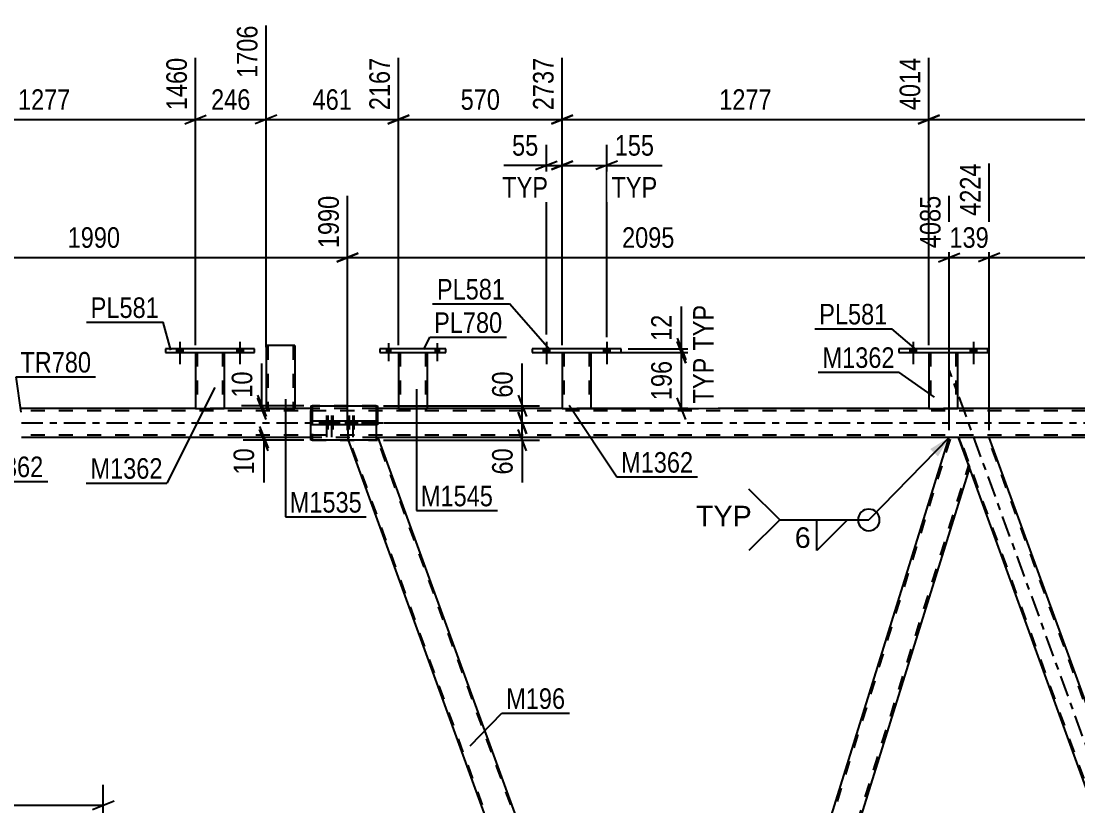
# Model space of a CAD drawing. Header units: millimetres. Extents: x -86 to 755, y -411 to 183.
# Drawn here: x 25.2 to 172.4, y -53.4 to 56 of the extents above; entities that cross this region are included whole.
import ezdxf

# ---------------------------------------------------------------- set-up
doc = ezdxf.new("R2010")
doc.units = ezdxf.units.MM
doc.linetypes.add('DXK_LINE_DOT2', pattern=[3.9198, 1.9599, -1.9599])
doc.linetypes.add('DXK_LINE_DOT3', pattern=[5.9187, 2.979, -0.9799, 0.9799, -0.9799])
doc.styles.add('Arial', font='arial.ttf', dxfattribs={"height": 0.2})
doc.styles.add('Arial Narrow', font='ARIALN.TTF', dxfattribs={"height": 0.2})

# ---------------------------------------------------------------- blocks, each defined once
blk = doc.blocks.new('Bolt-814409269-4051 - 3545')
at = {"linetype": 'Continuous'}
for points in [[(68.1, 0.24), (67.38, 0.24), (67.38, -0.24), (68.1, -0.24)], [(68.78, 0.24), (68.06, 0.24), (68.06, -0.24), (68.78, -0.24)], [(71.07, 0.24), (70.35, 0.24), (70.35, -0.24), (71.07, -0.24)], [(71.75, 0.24), (71.03, 0.24), (71.03, -0.24), (71.75, -0.24)]]:
    blk.add_hatch(color=1, dxfattribs=at).paths.add_polyline_path(points)
at = {"color": 1, "linetype": 'Continuous'}
for p, q in [((67.38, 0.24), (67.38, -0.24)), ((67.74, 1.04), (67.74, -1.96)), ((68.06, 0.24), (68.06, -0.24)), ((68.1, 0.24), (68.1, -0.24)), ((68.42, 1.04), (68.42, -1.96)), ((68.78, 0.24), (68.78, -0.24)), ((70.35, 0.24), (70.35, -0.24)), ((70.71, 1.04), (70.71, -1.96)), ((71.03, 0.24), (71.03, -0.24)), ((71.07, 0.24), (71.07, -0.24)), ((71.39, 1.04), (71.39, -1.96)), ((71.75, 0.24), (71.75, -0.24))]:
    blk.add_line(p, q, dxfattribs=at)
blk = doc.blocks.new('Part-814409269-3561 - 3545')
at = {"color": 2, "linetype": 'Continuous'}
for p, q in [((59.3, 10.78), (59.3, 2)), ((63.3, 10.78), (59.3, 10.78)), ((63.3, 10.78), (63.3, 2)), ((59.3, 2), (63.3, 2))]:
    blk.add_line(p, q, dxfattribs=at)
at = {"color": 7, "linetype": 'DXK_LINE_DOT2'}
for p, q in [((59.54, 10.78), (59.54, 2)), ((63.26, 10.78), (62.82, 10.78)), ((63.04, 10.78), (63.06, 10.78)), ((63.06, 10.78), (63.06, 2)), ((63.04, 2), (63, 2)), ((63.04, 2), (63, 2)), ((63.06, 2), (63.04, 2)), ((63.04, 2), (63.06, 2))]:
    blk.add_line(p, q, dxfattribs=at)
blk = doc.blocks.new('Part-814409269-3647 - 3545')
at = {"color": 2, "linetype": 'Continuous'}
for p, q in [((100.55, 9.84), (100.55, 2)), ((104.55, 9.84), (104.55, 2)), ((100.55, 2), (104.55, 2))]:
    blk.add_line(p, q, dxfattribs=at)
at = {"color": 7, "linetype": 'DXK_LINE_DOT2'}
for p, q in [((100.55, 9.84), (104.55, 9.84)), ((100.55, 9.84), (100.55, 9.84)), ((100.55, 9.84), (100.55, 9.84)), ((100.79, 9.84), (100.79, 2)), ((104.31, 9.84), (104.31, 2)), ((104.55, 9.84), (104.55, 9.84)), ((104.55, 9.84), (104.55, 9.84)), ((104.25, 2), (104.29, 2)), ((104.25, 2), (104.29, 2)), ((104.29, 2), (104.31, 2)), ((104.29, 2), (104.31, 2))]:
    blk.add_line(p, q, dxfattribs=at)
blk = doc.blocks.new('Bolt-814409269-3562 - 3545')
at = {"linetype": 'Continuous'}
for points in [[(76.07, 9.84), (76.63, 9.84), (76.63, 10.32), (76.07, 10.32)], [(76.07, 9.84), (76.63, 9.84), (76.63, 10.32), (76.07, 10.32)], [(82.87, 9.84), (83.43, 9.84), (83.43, 10.32), (82.87, 10.32)], [(82.87, 9.84), (83.43, 9.84), (83.43, 10.32), (82.87, 10.32)]]:
    blk.add_hatch(color=1, dxfattribs=at).paths.add_polyline_path(points)
at = {"color": 1, "linetype": 'Continuous'}
for p, q in [((76.07, 10.32), (76.07, 9.84)), ((76.07, 10.32), (76.07, 9.84)), ((76.35, 11.12), (76.35, 8.6)), ((76.35, 11.12), (76.35, 8.6)), ((76.63, 10.32), (76.63, 9.84)), ((76.63, 10.32), (76.63, 9.84)), ((82.87, 10.32), (82.87, 9.84)), ((82.87, 10.32), (82.87, 9.84)), ((83.15, 11.12), (83.15, 8.6)), ((83.15, 11.12), (83.15, 8.6)), ((83.43, 10.32), (83.43, 9.84)), ((83.43, 10.32), (83.43, 9.84))]:
    blk.add_line(p, q, dxfattribs=at)
blk = doc.blocks.new('Part-814409269-3642 - 3545')
at = {"color": 2, "linetype": 'Continuous'}
for p, q in [((96.35, 10.32), (96.35, 9.84)), ((108.75, 10.32), (96.35, 10.32)), ((108.75, 9.84), (108.75, 10.32)), ((96.35, 9.84), (108.75, 9.84))]:
    blk.add_line(p, q, dxfattribs=at)
blk = doc.blocks.new('Part-814409269-3567 - 3545')
at = {"color": 2, "linetype": 'Continuous'}
for p, q in [((75.15, 10.32), (75.15, 9.84)), ((84.35, 10.32), (75.15, 10.32)), ((84.35, 9.84), (84.35, 10.32)), ((75.15, 9.84), (84.35, 9.84))]:
    blk.add_line(p, q, dxfattribs=at)
blk = doc.blocks.new('Part-814409269-3582 - 3545')
at = {"color": 2, "linetype": 'Continuous'}
for p, q in [((77.75, 9.84), (77.75, 2.01)), ((81.75, 9.84), (81.75, 2.01)), ((77.75, 2.01), (81.75, 2.01))]:
    blk.add_line(p, q, dxfattribs=at)
at = {"color": 7, "linetype": 'DXK_LINE_DOT2'}
for p, q in [((77.75, 9.84), (81.75, 9.84)), ((77.99, 9.84), (77.99, 2.01)), ((81.51, 9.84), (81.51, 2.01)), ((81.45, 2.01), (81.49, 2.01)), ((81.45, 2.01), (81.49, 2.01)), ((81.49, 2.01), (81.51, 2.01)), ((81.49, 2.01), (81.51, 2.01))]:
    blk.add_line(p, q, dxfattribs=at)
blk = doc.blocks.new('Part-814409269-3652 - 3545')
at = {"color": 2, "linetype": 'Continuous'}
for p, q in [((147.43, 10.32), (147.43, 9.84)), ((159.83, 10.32), (147.43, 10.32)), ((159.83, 9.84), (159.83, 10.32)), ((147.43, 9.84), (159.83, 9.84))]:
    blk.add_line(p, q, dxfattribs=at)
blk = doc.blocks.new('Part-814409269-3657 - 3545')
at = {"color": 2, "linetype": 'Continuous'}
for p, q in [((151.63, 9.84), (151.63, 2)), ((155.63, 9.84), (155.63, 2)), ((151.63, 2), (155.63, 2))]:
    blk.add_line(p, q, dxfattribs=at)
at = {"color": 7, "linetype": 'DXK_LINE_DOT2'}
for p, q in [((151.63, 9.84), (155.63, 9.84)), ((151.63, 9.84), (151.63, 9.84)), ((151.63, 9.84), (151.63, 9.84)), ((151.87, 9.84), (151.87, 2)), ((155.39, 9.84), (155.39, 2)), ((155.63, 9.84), (155.63, 9.84)), ((155.63, 9.84), (155.63, 9.84)), ((155.33, 2), (155.37, 2)), ((155.33, 2), (155.37, 2)), ((155.37, 2), (155.39, 2)), ((155.37, 2), (155.39, 2))]:
    blk.add_line(p, q, dxfattribs=at)
blk = doc.blocks.new('Part-814409269-4049 - 3545')
at = {"color": 2, "linetype": 'Continuous'}
for p, q in [((71.85, 0.24), (65.55, 0.24)), ((65.55, -0.24), (65.55, 0.24)), ((74.65, 0.24), (71.85, 0.24)), ((71.85, -0.24), (71.85, 0.24)), ((74.65, 0.24), (74.65, -0.24)), ((71.85, -0.24), (65.55, -0.24)), ((74.65, -0.24), (71.85, -0.24))]:
    blk.add_line(p, q, dxfattribs=at)
blk = doc.blocks.new('Bolt-814409269-3594 - 3545')
at = {"linetype": 'Continuous'}
for points in [[(46.83, 9.84), (47.71, 9.84), (47.71, 10.32), (46.83, 10.32)], [(55.23, 9.84), (56.11, 9.84), (56.11, 10.32), (55.23, 10.32)]]:
    blk.add_hatch(color=1, dxfattribs=at).paths.add_polyline_path(points)
at = {"color": 1, "linetype": 'Continuous'}
for p, q in [((46.83, 10.32), (46.83, 9.84)), ((47.27, 11.32), (47.27, 8.2)), ((47.71, 10.32), (47.71, 9.84)), ((55.23, 10.32), (55.23, 9.84)), ((55.67, 11.32), (55.67, 8.2)), ((56.11, 10.32), (56.11, 9.84))]:
    blk.add_line(p, q, dxfattribs=at)
blk = doc.blocks.new('Bolt-814409269-3595 - 3545')
at = {"linetype": 'Continuous'}
for points in [[(46.83, 9.84), (47.71, 9.84), (47.71, 10.32), (46.83, 10.32)], [(55.23, 9.84), (56.11, 9.84), (56.11, 10.32), (55.23, 10.32)]]:
    blk.add_hatch(color=1, dxfattribs=at).paths.add_polyline_path(points)
at = {"color": 1, "linetype": 'Continuous'}
for p, q in [((46.83, 10.32), (46.83, 9.84)), ((47.27, 11.32), (47.27, 8.2)), ((47.71, 10.32), (47.71, 9.84)), ((55.23, 10.32), (55.23, 9.84)), ((55.67, 11.32), (55.67, 8.2)), ((56.11, 10.32), (56.11, 9.84))]:
    blk.add_line(p, q, dxfattribs=at)
blk = doc.blocks.new('Bolt-814409269-3596 - 3545')
at = {"linetype": 'Continuous'}
for points in [[(97.91, 9.84), (98.79, 9.84), (98.79, 10.32), (97.91, 10.32)], [(106.31, 9.84), (107.19, 9.84), (107.19, 10.32), (106.31, 10.32)]]:
    blk.add_hatch(color=1, dxfattribs=at).paths.add_polyline_path(points)
at = {"color": 1, "linetype": 'Continuous'}
for p, q in [((97.91, 10.32), (97.91, 9.84)), ((98.35, 11.32), (98.35, 8.2)), ((98.79, 10.32), (98.79, 9.84)), ((106.31, 10.32), (106.31, 9.84)), ((106.75, 11.32), (106.75, 8.2)), ((107.19, 10.32), (107.19, 9.84))]:
    blk.add_line(p, q, dxfattribs=at)
blk = doc.blocks.new('Bolt-814409269-3597 - 3545')
at = {"linetype": 'Continuous'}
for points in [[(97.91, 9.84), (98.79, 9.84), (98.79, 10.32), (97.91, 10.32)], [(106.31, 9.84), (107.19, 9.84), (107.19, 10.32), (106.31, 10.32)]]:
    blk.add_hatch(color=1, dxfattribs=at).paths.add_polyline_path(points)
at = {"color": 1, "linetype": 'Continuous'}
for p, q in [((97.91, 10.32), (97.91, 9.84)), ((98.35, 11.32), (98.35, 8.2)), ((98.79, 10.32), (98.79, 9.84)), ((106.31, 10.32), (106.31, 9.84)), ((106.75, 11.32), (106.75, 8.2)), ((107.19, 10.32), (107.19, 9.84))]:
    blk.add_line(p, q, dxfattribs=at)
blk = doc.blocks.new('Bolt-814409269-3598 - 3545')
at = {"linetype": 'Continuous'}
for points in [[(148.99, 9.84), (149.87, 9.84), (149.87, 10.32), (148.99, 10.32)], [(157.39, 9.84), (158.27, 9.84), (158.27, 10.32), (157.39, 10.32)]]:
    blk.add_hatch(color=1, dxfattribs=at).paths.add_polyline_path(points)
at = {"color": 1, "linetype": 'Continuous'}
for p, q in [((148.99, 10.32), (148.99, 9.84)), ((149.43, 11.32), (149.43, 8.2)), ((149.87, 10.32), (149.87, 9.84)), ((157.39, 10.32), (157.39, 9.84)), ((157.83, 11.32), (157.83, 8.2)), ((158.27, 10.32), (158.27, 9.84))]:
    blk.add_line(p, q, dxfattribs=at)
blk = doc.blocks.new('Bolt-814409269-3599 - 3545')
at = {"linetype": 'Continuous'}
for points in [[(148.99, 9.84), (149.87, 9.84), (149.87, 10.32), (148.99, 10.32)], [(157.39, 9.84), (158.27, 9.84), (158.27, 10.32), (157.39, 10.32)]]:
    blk.add_hatch(color=1, dxfattribs=at).paths.add_polyline_path(points)
at = {"color": 1, "linetype": 'Continuous'}
for p, q in [((148.99, 10.32), (148.99, 9.84)), ((149.43, 11.32), (149.43, 8.2)), ((149.87, 10.32), (149.87, 9.84)), ((157.39, 10.32), (157.39, 9.84)), ((157.83, 11.32), (157.83, 8.2)), ((158.27, 10.32), (158.27, 9.84))]:
    blk.add_line(p, q, dxfattribs=at)
blk = doc.blocks.new('Part-814409269-3622 - 3545')
at = {"color": 2, "linetype": 'Continuous'}
for p, q in [((45.27, 10.32), (45.27, 9.84)), ((57.67, 10.32), (45.27, 10.32)), ((57.67, 9.84), (57.67, 10.32)), ((45.27, 9.84), (57.67, 9.84))]:
    blk.add_line(p, q, dxfattribs=at)
blk = doc.blocks.new('Part-814409269-3637 - 3545')
at = {"color": 2, "linetype": 'Continuous'}
for p, q in [((49.47, 9.84), (49.47, 2)), ((53.47, 9.84), (53.47, 2)), ((49.47, 2), (53.47, 2))]:
    blk.add_line(p, q, dxfattribs=at)
at = {"color": 7, "linetype": 'DXK_LINE_DOT2'}
for p, q in [((49.47, 9.84), (53.47, 9.84)), ((49.47, 9.84), (49.47, 9.84)), ((49.47, 9.84), (49.47, 9.84)), ((49.71, 9.84), (49.71, 2)), ((53.23, 9.84), (53.23, 2)), ((53.47, 9.84), (53.47, 9.84)), ((53.47, 9.84), (53.47, 9.84)), ((53.17, 2), (53.21, 2)), ((53.17, 2), (53.21, 2)), ((53.21, 2), (53.23, 2)), ((53.21, 2), (53.23, 2))]:
    blk.add_line(p, q, dxfattribs=at)
blk = doc.blocks.new('Part-814409269-3878 - 3545')
at = {"color": 2, "linetype": 'Continuous'}
for p, q in [((117.75, -119.75), (154.46, -2)), ((155.77, -2), (154.46, -2)), ((157.3, -6.2), (155.77, -2)), ((120.86, -123.22), (157.32, -6.25)), ((119.02, -123.22), (117.77, -119.8))]:
    blk.add_line(p, q, dxfattribs=at)
at = {"color": 7, "linetype": 'DXK_LINE_DOT2'}
for p, q in [((117.89, -120.12), (154.71, -2)), ((120.61, -123.22), (157.18, -5.88)), ((157.32, -6.25), (157.3, -6.2)), ((157.32, -6.25), (157.3, -6.2)), ((117.77, -119.8), (117.75, -119.75)), ((119.02, -123.22), (120.86, -123.22))]:
    blk.add_line(p, q, dxfattribs=at)
blk = doc.blocks.new('Part-814409269-3946 - 3545')
at = {"color": 7, "linetype": 'DXK_LINE_DOT2'}
for p, q in [((70.64, -2), (70.66, -2)), ((74.69, -2), (70.64, -2)), ((70.64, -2), (70.78, -2.4)), ((114.93, -123.22), (70.81, -2)), ((118.85, -123.22), (74.73, -2)), ((119.02, -123.22), (117.77, -119.8)), ((119.02, -123.22), (114.76, -123.22))]:
    blk.add_line(p, q, dxfattribs=at)
at = {"color": 2, "linetype": 'Continuous'}
for p, q in [((114.76, -123.22), (70.78, -2.4)), ((74.69, -2), (74.65, -2)), ((74.9, -2), (74.69, -2)), ((117.77, -119.8), (74.9, -2))]:
    blk.add_line(p, q, dxfattribs=at)
blk = doc.blocks.new('Part-814409269-3883 - 3545')
at = {"color": 7, "linetype": 'DXK_LINE_DOT3'}
blk.add_line((205.44, -132.62), (154.48, 7.4), dxfattribs=at)
at = {"color": 2, "linetype": 'Continuous'}
for p, q in [((160.03, -2), (155.77, -2)), ((202.4, -118.4), (160.03, -2)), ((198.14, -118.4), (157.3, -6.2))]:
    blk.add_line(p, q, dxfattribs=at)
at = {"color": 7, "linetype": 'DXK_LINE_DOT2'}
for p, q in [((155.77, -2), (157.3, -6.2)), ((200.06, -123.22), (155.94, -2)), ((203.98, -123.22), (159.86, -2)), ((199.89, -123.22), (198.14, -118.4)), ((204.15, -123.22), (202.4, -118.4)), ((204.15, -123.22), (199.89, -123.22))]:
    blk.add_line(p, q, dxfattribs=at)
blk = doc.blocks.new('Part-814409269-3894 - 3545')
at = {"color": 2, "linetype": 'Continuous'}
for p, q in [((49.47, 2), (25.23, 2)), ((59.3, 2), (53.47, 2)), ((65.55, 2), (63.3, 2)), ((100.55, 2), (74.65, 2)), ((151.63, 2), (104.55, 2)), ((202.71, 2), (155.63, 2)), ((65.55, -2), (25.23, -2)), ((154.46, -2), (74.9, -2)), ((239.59, -2), (160.03, -2))]:
    blk.add_line(p, q, dxfattribs=at)
at = {"color": 7, "linetype": 'DXK_LINE_DOT2'}
for p, q in [((639.97, 1.68), (25.23, 1.68)), ((53.47, 2), (49.47, 2)), ((63.3, 2), (59.3, 2)), ((74.65, 2), (65.55, 2)), ((104.55, 2), (100.55, 2)), ((155.63, 2), (151.63, 2)), ((639.97, -1.68), (25.23, -1.68)), ((74.9, -2), (65.55, -2)), ((160.03, -2), (154.46, -2))]:
    blk.add_line(p, q, dxfattribs=at)
at = {"color": 7, "linetype": 'DXK_LINE_DOT3'}
blk.add_line((25.23, 0), (639.97, 0), dxfattribs=at)
blk = doc.blocks.new('Part-814409269-4050 - 3545')
at = {"color": 2, "linetype": 'Continuous'}
for p, q in [((65.55, 2.4), (74.65, 2.4)), ((65.55, 2.4), (65.55, 0.24)), ((74.65, 2.4), (74.65, -2.4)), ((65.55, -2.4), (65.55, -0.24)), ((74.65, -2.4), (65.55, -2.4))]:
    blk.add_line(p, q, dxfattribs=at)
at = {"color": 7, "linetype": 'DXK_LINE_DOT2'}
for q in [(65.55, 2.4), (65.55, 0.24)]:
    blk.add_line((65.55, -0.24), q, dxfattribs=at)
blk = doc.blocks.new('Part-814409269-4055 - 3545')
at = {"color": 7, "linetype": 'DXK_LINE_DOT2'}
for p, q in [((74.81, 0.24), (65.71, 0.24)), ((65.71, 0.24), (65.71, -0.24)), ((72.01, 0.24), (72.01, -0.24)), ((74.81, 0.24), (74.81, -0.24)), ((74.81, -0.24), (65.71, -0.24))]:
    blk.add_line(p, q, dxfattribs=at)
blk = doc.blocks.new('Part-814409269-4056 - 3545')
at = {"color": 7, "linetype": 'DXK_LINE_DOT2'}
for p, q in [((65.71, 2.4), (65.71, -2.4)), ((74.65, 2.4), (65.71, 2.4)), ((74.81, 2), (74.81, -2.4)), ((65.71, -2.4), (74.81, -2.4))]:
    blk.add_line(p, q, dxfattribs=at)
at = {"color": 2, "linetype": 'Continuous'}
for p, q in [((74.65, 2.4), (74.81, 2.4)), ((74.81, 2.4), (74.81, 2))]:
    blk.add_line(p, q, dxfattribs=at)
blk = doc.blocks.new('Bolt-814409269-4057 - 3545')
at = {"color": 1, "linetype": 'DXK_LINE_DOT2'}
for p, q in [((67.54, 0.24), (67.54, -0.24)), ((67.9, 1.04), (67.9, -1.96)), ((68.22, 0.24), (68.22, -0.24)), ((68.26, 0.24), (68.26, -0.24)), ((68.58, 1.04), (68.58, -1.96)), ((68.94, 0.24), (68.94, -0.24)), ((70.51, 0.24), (70.51, -0.24)), ((70.87, 1.04), (70.87, -1.96)), ((71.19, 0.24), (71.19, -0.24)), ((71.23, 0.24), (71.23, -0.24)), ((71.55, 1.04), (71.55, -1.96)), ((71.91, 0.24), (71.91, -0.24))]:
    blk.add_line(p, q, dxfattribs=at)
blk = doc.blocks.new('StraightDimension-814409269-14934 - 3545')
at = {"color": 7, "linetype": 'Continuous'}
for p, q in [((59.3, 10.55), (59.3, 55.41)), ((77.75, 10.83), (77.75, 50.91)), ((60.8, 42.9), (57.8, 41.7)), ((76.25, 41.7), (79.25, 42.9)), ((59.3, 42.3), (77.75, 42.3))]:
    blk.add_line(p, q, dxfattribs=at)
at = {"color": 0}
blk.add_wipeout([(71.86, 43.05), (71.86, 47.25), (65.18, 47.25), (65.18, 43.05)], dxfattribs=at)
at = {"color": 3, "style": 'Arial Narrow'}
blk.add_text('461', height=2.863, dxfattribs=at).set_placement((65.78, 43.65))
at = {"color": 0, "linetype": 'Continuous'}
blk.add_wipeout([(77.15, 51.51), (72.95, 51.51), (72.95, 43), (77.15, 43)], dxfattribs=at)
at = {"color": 3, "linetype": 'Continuous', "style": 'Arial Narrow'}
blk.add_text('2167', height=2.863, rotation=90.0002, dxfattribs=at).set_placement((76.55, 43.6))
blk = doc.blocks.new('StraightDimension-814409269-5176 - 3545')
at = {"color": 7, "linetype": 'Continuous'}
for p, q in [((-27.39, -1.5), (-28.59, 1.5)), ((-1.64, 0), (-30.84, 0)), ((-27.99, -125.86), (-27.99, 0)), ((-28.59, -124.36), (-27.39, -127.36)), ((34.99, -125.86), (-30.84, -125.86))]:
    blk.add_line(p, q, dxfattribs=at)
at = {"color": 0}
blk.add_wipeout([(-28.74, -58.67), (-32.94, -58.67), (-32.94, -67.19), (-28.74, -67.19)], dxfattribs=at)
at = {"color": 3, "style": 'Arial Narrow'}
blk.add_text('3147', height=2.863, rotation=90.0002, dxfattribs=at).set_placement((-29.34, -66.59))
blk = doc.blocks.new('StraightDimension-814409269-14936 - 3545')
at = {"color": 7, "linetype": 'Continuous'}
for p, q in [((7.33, 10.84), (7.33, 53.59)), ((49.47, 10.84), (49.47, 50.91)), ((8.83, 42.9), (5.83, 41.7)), ((47.97, 41.7), (50.97, 42.9)), ((7.33, 42.3), (49.47, 42.3))]:
    blk.add_line(p, q, dxfattribs=at)
at = {"color": 0}
blk.add_wipeout([(32.65, 43.05), (32.65, 47.25), (24.14, 47.25), (24.14, 43.05)], dxfattribs=at)
at = {"color": 3, "style": 'Arial Narrow'}
blk.add_text('1277', height=2.863, dxfattribs=at).set_placement((24.74, 43.65))
at = {"color": 0, "linetype": 'Continuous'}
blk.add_wipeout([(48.87, 51.51), (44.67, 51.51), (44.67, 43), (48.87, 43)], dxfattribs=at)
at = {"color": 3, "linetype": 'Continuous', "style": 'Arial Narrow'}
blk.add_text('1460', height=2.863, rotation=90.0002, dxfattribs=at).set_placement((48.27, 43.6))
blk = doc.blocks.new('StraightDimension-814409269-5224 - 3545')
at = {"color": 7, "linetype": 'Continuous'}
for p, q in [((58.38, -0.5), (59.58, -3.5)), ((59.58, -3.9), (58.38, -0.9)), ((64.55, -2), (56.13, -2)), ((64.55, -2.4), (56.13, -2.4)), ((58.98, -2.4), (58.98, -2)), ((58.98, -2.4), (58.98, -8.31)), ((58.98, -2.4), (58.98, -8.31))]:
    blk.add_line(p, q, dxfattribs=at)
at = {"color": 0}
blk.add_wipeout([(58.23, -2.92), (54.03, -2.92), (54.03, -7.78), (58.23, -7.78)], dxfattribs=at)
at = {"color": 3, "style": 'Arial Narrow'}
blk.add_text('10', height=2.863, rotation=90.0002, dxfattribs=at).set_placement((57.63, -7.18))
blk = doc.blocks.new('StraightDimension-814409269-5247 - 3545')
at = {"color": 7, "linetype": 'Continuous'}
for p, q in [((58.73, 2.4), (58.73, 8.31)), ((58.73, 2.4), (58.73, 8.31)), ((58.13, 3.9), (59.33, 0.9)), ((59.33, 0.5), (58.13, 3.5)), ((64.55, 2.4), (55.88, 2.4)), ((64.55, 2), (55.88, 2)), ((58.73, 2), (58.73, 2.4))]:
    blk.add_line(p, q, dxfattribs=at)
at = {"color": 0}
blk.add_wipeout([(57.98, 7.78), (53.78, 7.78), (53.78, 2.93), (57.98, 2.93)], dxfattribs=at)
at = {"color": 3, "style": 'Arial Narrow'}
blk.add_text('10', height=2.863, rotation=90.0002, dxfattribs=at).set_placement((57.38, 3.53))
blk = doc.blocks.new('StraightDimension-814409269-14931 - 3545')
at = {"color": 7, "linetype": 'Continuous'}
for p, q in [((151.63, 10.84), (151.63, 50.91)), ((202.71, 10.84), (202.71, 50.91)), ((153.13, 42.9), (150.13, 41.7)), ((201.21, 41.7), (204.21, 42.9)), ((151.63, 42.3), (202.71, 42.3))]:
    blk.add_line(p, q, dxfattribs=at)
at = {"color": 0}
blk.add_wipeout([(181.42, 43.05), (181.42, 47.25), (172.91, 47.25), (172.91, 43.05)], dxfattribs=at)
at = {"color": 3, "style": 'Arial Narrow'}
blk.add_text('1277', height=2.863, dxfattribs=at).set_placement((173.51, 43.65))
at = {"color": 0, "linetype": 'Continuous'}
blk.add_wipeout([(202.11, 51.51), (197.91, 51.51), (197.91, 43), (202.11, 43)], dxfattribs=at)
at = {"color": 3, "linetype": 'Continuous', "style": 'Arial Narrow'}
blk.add_text('5291', height=2.863, rotation=90.0002, dxfattribs=at).set_placement((201.51, 43.6))
blk = doc.blocks.new('StraightDimension-814409269-14935 - 3545')
at = {"color": 7, "linetype": 'Continuous'}
for p, q in [((59.3, 10.55), (59.3, 55.41)), ((49.47, 10.84), (49.47, 50.91)), ((47.97, 41.7), (50.97, 42.9)), ((60.8, 42.9), (57.8, 41.7)), ((49.47, 42.3), (59.3, 42.3))]:
    blk.add_line(p, q, dxfattribs=at)
at = {"color": 0}
blk.add_wipeout([(57.72, 43.05), (57.72, 47.25), (51.04, 47.25), (51.04, 43.05)], dxfattribs=at)
at = {"color": 3, "style": 'Arial Narrow'}
blk.add_text('246', height=2.863, dxfattribs=at).set_placement((51.64, 43.65))
at = {"color": 0, "linetype": 'Continuous'}
blk.add_wipeout([(58.7, 56.01), (54.5, 56.01), (54.5, 47.5), (58.7, 47.5)], dxfattribs=at)
at = {"color": 3, "linetype": 'Continuous', "style": 'Arial Narrow'}
blk.add_text('1706', height=2.863, rotation=90.0002, dxfattribs=at).set_placement((58.1, 48.1))
blk = doc.blocks.new('StraightDimension-814409269-4233 - 3545')
at = {"color": 7, "linetype": 'Continuous'}
for p, q in [((0, -3), (0, -55.67)), ((36.63, -122.22), (36.63, -50.42)), ((1.5, -52.67), (-1.5, -53.87)), ((35.13, -53.87), (38.13, -52.67)), ((0, -53.27), (36.63, -53.27))]:
    blk.add_line(p, q, dxfattribs=at)
at = {"color": 0}
blk.add_wipeout([(22.57, -52.52), (22.57, -48.32), (14.06, -48.32), (14.06, -52.52)], dxfattribs=at)
at = {"color": 3, "style": 'Arial Narrow'}
blk.add_text('1139', height=2.863, dxfattribs=at).set_placement((14.66, -51.92))
blk = doc.blocks.new('StraightDimension-814409269-4436 - 3545')
at = {"color": 7, "linetype": 'Continuous'}
for p, q in [((100.55, 10.84), (100.55, 38.76)), ((106.75, 11.96), (106.75, 38.76)), ((99.05, 35.31), (102.05, 36.51)), ((100.55, 35.91), (106.75, 35.91)), ((108.25, 36.51), (105.25, 35.31)), ((106.75, 35.91), (114.48, 35.91)), ((106.75, 35.91), (114.48, 35.91))]:
    blk.add_line(p, q, dxfattribs=at)
at = {"color": 0}
blk.add_wipeout([(113.96, 36.66), (113.96, 40.86), (107.27, 40.86), (107.27, 36.66)], dxfattribs=at)
at = {"color": 0, "linetype": 'Continuous'}
blk.add_wipeout([(114.41, 30.81), (114.41, 35.01), (106.82, 35.01), (106.82, 30.81)], dxfattribs=at)
at = {"color": 3, "style": 'Arial Narrow'}
blk.add_text('155', height=2.863, dxfattribs=at).set_placement((107.87, 37.26))
at = {"color": 3, "linetype": 'Continuous', "style": 'Arial Narrow'}
blk.add_text('TYP', height=2.863, dxfattribs=at).set_placement((107.42, 31.41))
blk = doc.blocks.new('StraightDimension-814409269-4440 - 3545')
at = {"color": 7, "linetype": 'Continuous'}
for p, q in [((98.35, 12.32), (98.35, 38.76)), ((100.55, 10.84), (100.55, 38.76)), ((98.35, 35.91), (92.44, 35.91)), ((98.35, 35.91), (92.44, 35.91)), ((96.85, 35.31), (99.85, 36.51)), ((98.35, 35.91), (100.55, 35.91)), ((102.05, 36.51), (99.05, 35.31))]:
    blk.add_line(p, q, dxfattribs=at)
at = {"color": 0}
blk.add_wipeout([(97.82, 36.66), (97.82, 40.86), (92.97, 40.86), (92.97, 36.66)], dxfattribs=at)
at = {"color": 0, "linetype": 'Continuous'}
blk.add_wipeout([(99.19, 30.81), (99.19, 35.01), (91.6, 35.01), (91.6, 30.81)], dxfattribs=at)
at = {"color": 3, "style": 'Arial Narrow'}
blk.add_text('55', height=2.863, dxfattribs=at).set_placement((93.57, 37.26))
at = {"color": 3, "linetype": 'Continuous', "style": 'Arial Narrow'}
blk.add_text('TYP', height=2.863, dxfattribs=at).set_placement((92.2, 31.41))
blk = doc.blocks.new('StraightDimension-814409269-4812 - 3545')
at = {"color": 7, "linetype": 'Continuous'}
for p, q in [((70.64, -1), (70.64, 31.68)), ((154.46, -1), (154.46, 31.68)), ((72.14, 23.67), (69.14, 22.47)), ((152.96, 22.47), (155.96, 23.67)), ((70.64, 23.07), (154.46, 23.07))]:
    blk.add_line(p, q, dxfattribs=at)
at = {"color": 0}
blk.add_wipeout([(116.8, 23.82), (116.8, 28.02), (108.29, 28.02), (108.29, 23.82)], dxfattribs=at)
at = {"color": 3, "style": 'Arial Narrow'}
blk.add_text('2095', height=2.863, dxfattribs=at).set_placement((108.89, 24.42))
at = {"color": 0, "linetype": 'Continuous'}
blk.add_wipeout([(153.86, 32.28), (149.66, 32.28), (149.66, 23.77), (153.86, 23.77)], dxfattribs=at)
at = {"color": 3, "linetype": 'Continuous', "style": 'Arial Narrow'}
blk.add_text('4085', height=2.863, rotation=90.0002, dxfattribs=at).set_placement((153.26, 24.37))
blk = doc.blocks.new('StraightDimension-814409269-4445 - 3545')
at = {"color": 7, "linetype": 'Continuous'}
for p, q in [((116.56, 11.34), (117.76, 8.34)), ((103.55, 9.84), (119.56, 9.84)), ((117.16, 2), (117.16, 9.84)), ((117.76, 0.5), (116.56, 3.5)), ((103.55, 2), (119.56, 2))]:
    blk.add_line(p, q, dxfattribs=at)
at = {"color": 0}
blk.add_wipeout([(116.41, 9.26), (112.21, 9.26), (112.21, 2.58), (116.41, 2.58)], dxfattribs=at)
at = {"color": 0, "linetype": 'Continuous'}
blk.add_wipeout([(122.26, 9.71), (118.06, 9.71), (118.06, 2.12), (122.26, 2.12)], dxfattribs=at)
at = {"color": 3, "linetype": 'Continuous', "style": 'Arial Narrow'}
blk.add_text('TYP', height=2.863, rotation=90.0002, dxfattribs=at).set_placement((121.66, 2.72))
at = {"color": 3, "style": 'Arial Narrow'}
blk.add_text('196', height=2.863, rotation=90.0002, dxfattribs=at).set_placement((115.81, 3.18))
blk = doc.blocks.new('StraightDimension-814409269-4454 - 3545')
at = {"color": 7, "linetype": 'Continuous'}
for p, q in [((117.16, 10.32), (117.16, 16.22)), ((117.16, 10.32), (117.16, 16.22)), ((116.56, 11.82), (117.76, 8.82)), ((109.75, 10.32), (119.56, 10.32)), ((117.76, 8.34), (116.56, 11.34)), ((117.16, 9.84), (117.16, 10.32)), ((103.55, 9.84), (119.56, 9.84))]:
    blk.add_line(p, q, dxfattribs=at)
at = {"color": 0, "linetype": 'Continuous'}
blk.add_wipeout([(122.26, 17.07), (118.06, 17.07), (118.06, 9.48), (122.26, 9.48)], dxfattribs=at)
at = {"color": 0}
blk.add_wipeout([(116.41, 15.7), (112.21, 15.7), (112.21, 10.84), (116.41, 10.84)], dxfattribs=at)
at = {"color": 3, "linetype": 'Continuous', "style": 'Arial Narrow'}
blk.add_text('TYP', height=2.863, rotation=90.0002, dxfattribs=at).set_placement((121.66, 10.08))
at = {"color": 3, "style": 'Arial Narrow'}
blk.add_text('12', height=2.863, rotation=90.0002, dxfattribs=at).set_placement((115.81, 11.44))
blk = doc.blocks.new('StraightDimension-814409269-4516 - 3545')
at = {"color": 7, "linetype": 'Continuous'}
for p, q in [((70.64, -1), (70.64, 31.68)), ((0, 7.5), (0, 26.2)), ((1.5, 23.67), (-1.5, 22.47)), ((69.14, 22.47), (72.14, 23.67)), ((0, 23.07), (70.64, 23.07))]:
    blk.add_line(p, q, dxfattribs=at)
at = {"color": 0}
blk.add_wipeout([(39.58, 23.82), (39.58, 28.02), (31.06, 28.02), (31.06, 23.82)], dxfattribs=at)
at = {"color": 3, "style": 'Arial Narrow'}
blk.add_text('1990', height=2.863, dxfattribs=at).set_placement((31.66, 24.42))
at = {"color": 0, "linetype": 'Continuous'}
for points in [[(70.04, 32.28), (65.84, 32.28), (65.84, 23.77), (70.04, 23.77)], [(-0.6, 26.8), (-4.8, 26.8), (-4.8, 23.77), (-0.6, 23.77)]]:
    blk.add_wipeout(points, dxfattribs=at)
at = {"color": 3, "linetype": 'Continuous', "style": 'Arial Narrow'}
for s, height, p in [('1990', 2.863, (69.44, 24.37)), ('0', 2.86, (-1.2, 24.37))]:
    blk.add_text(s, height=height, rotation=90.0002, dxfattribs=at).set_placement(p)
blk = doc.blocks.new('StraightDimension-814409269-4763 - 3545')
at = {"color": 7, "linetype": 'Continuous'}
for p, q in [((160.03, -1), (160.03, 36.18)), ((239.59, -1), (239.59, 31.68)), ((161.53, 23.67), (158.53, 22.47)), ((238.09, 22.47), (241.09, 23.67)), ((160.03, 23.07), (239.59, 23.07))]:
    blk.add_line(p, q, dxfattribs=at)
at = {"color": 0}
blk.add_wipeout([(204.07, 23.82), (204.07, 28.02), (195.55, 28.02), (195.55, 23.82)], dxfattribs=at)
at = {"color": 3, "style": 'Arial Narrow'}
blk.add_text('1989', height=2.863, dxfattribs=at).set_placement((196.15, 24.42))
at = {"color": 0, "linetype": 'Continuous'}
blk.add_wipeout([(238.99, 32.28), (234.79, 32.28), (234.79, 23.77), (238.99, 23.77)], dxfattribs=at)
at = {"color": 3, "linetype": 'Continuous', "style": 'Arial Narrow'}
blk.add_text('6213', height=2.863, rotation=90.0002, dxfattribs=at).set_placement((238.39, 24.37))
blk = doc.blocks.new('StraightDimension-814409269-4787 - 3545')
at = {"color": 7, "linetype": 'Continuous'}
for p, q in [((160.03, -1), (160.03, 36.18)), ((154.46, -1), (154.46, 31.68)), ((152.96, 22.47), (155.96, 23.67)), ((161.53, 23.67), (158.53, 22.47)), ((154.46, 23.07), (160.03, 23.07))]:
    blk.add_line(p, q, dxfattribs=at)
at = {"color": 0}
blk.add_wipeout([(160.58, 23.82), (160.58, 28.02), (153.9, 28.02), (153.9, 23.82)], dxfattribs=at)
at = {"color": 3, "style": 'Arial Narrow'}
blk.add_text('139', height=2.863, dxfattribs=at).set_placement((154.5, 24.42))
at = {"color": 0, "linetype": 'Continuous'}
blk.add_wipeout([(159.43, 36.78), (155.23, 36.78), (155.23, 28.27), (159.43, 28.27)], dxfattribs=at)
at = {"color": 3, "linetype": 'Continuous', "style": 'Arial Narrow'}
blk.add_text('4224', height=2.863, rotation=90.0002, dxfattribs=at).set_placement((158.83, 28.87))
blk = doc.blocks.new('StraightDimension-814409269-5270 - 3545')
at = {"color": 7, "linetype": 'Continuous'}
for p, q in [((95, 2.4), (95, 8.31)), ((95, 2.4), (95, 8.31)), ((94.4, 3.9), (95.6, 0.9)), ((75.65, 2.4), (97.4, 2.4)), ((95.6, -1.5), (94.4, 1.5)), ((95, 0), (95, 2.4)), ((75.65, 0), (97.4, 0))]:
    blk.add_line(p, q, dxfattribs=at)
at = {"color": 0}
blk.add_wipeout([(94.25, 7.78), (90.05, 7.78), (90.05, 2.93), (94.25, 2.93)], dxfattribs=at)
at = {"color": 3, "style": 'Arial Narrow'}
blk.add_text('60', height=2.863, rotation=90.0002, dxfattribs=at).set_placement((93.65, 3.53))
blk = doc.blocks.new('StraightDimension-814409269-5279 - 3545')
at = {"color": 7, "linetype": 'Continuous'}
for p, q in [((94.4, 1.5), (95.6, -1.5)), ((75.65, 0), (97.4, 0)), ((95, -2.4), (95, 0)), ((95.6, -3.9), (94.4, -0.9)), ((75.65, -2.4), (97.4, -2.4)), ((95, -2.4), (95, -8.31)), ((95, -2.4), (95, -8.31))]:
    blk.add_line(p, q, dxfattribs=at)
at = {"color": 0}
blk.add_wipeout([(94.25, -2.92), (90.05, -2.92), (90.05, -7.78), (94.25, -7.78)], dxfattribs=at)
at = {"color": 3, "style": 'Arial Narrow'}
blk.add_text('60', height=2.863, rotation=90.0002, dxfattribs=at).set_placement((93.65, -7.18))
blk = doc.blocks.new('StraightDimension-814409269-14932 - 3545')
at = {"color": 7, "linetype": 'Continuous'}
for p, q in [((100.55, 10.84), (100.55, 50.91)), ((151.63, 10.84), (151.63, 50.91)), ((102.05, 42.9), (99.05, 41.7)), ((150.13, 41.7), (153.13, 42.9)), ((100.55, 42.3), (151.63, 42.3))]:
    blk.add_line(p, q, dxfattribs=at)
at = {"color": 0}
blk.add_wipeout([(130.34, 43.05), (130.34, 47.25), (121.83, 47.25), (121.83, 43.05)], dxfattribs=at)
at = {"color": 3, "style": 'Arial Narrow'}
blk.add_text('1277', height=2.863, dxfattribs=at).set_placement((122.43, 43.65))
at = {"color": 0, "linetype": 'Continuous'}
blk.add_wipeout([(151.03, 51.51), (146.83, 51.51), (146.83, 43), (151.03, 43)], dxfattribs=at)
at = {"color": 3, "linetype": 'Continuous', "style": 'Arial Narrow'}
blk.add_text('4014', height=2.863, rotation=90.0002, dxfattribs=at).set_placement((150.43, 43.6))
blk = doc.blocks.new('StraightDimension-814409269-14933 - 3545')
at = {"color": 7, "linetype": 'Continuous'}
for p, q in [((77.75, 10.83), (77.75, 50.91)), ((100.55, 10.84), (100.55, 50.91)), ((79.25, 42.9), (76.25, 41.7)), ((99.05, 41.7), (102.05, 42.9)), ((77.75, 42.3), (100.55, 42.3))]:
    blk.add_line(p, q, dxfattribs=at)
at = {"color": 0}
blk.add_wipeout([(92.49, 43.05), (92.49, 47.25), (85.81, 47.25), (85.81, 43.05)], dxfattribs=at)
at = {"color": 3, "style": 'Arial Narrow'}
blk.add_text('570', height=2.863, dxfattribs=at).set_placement((86.41, 43.65))
at = {"color": 0, "linetype": 'Continuous'}
blk.add_wipeout([(99.95, 51.51), (95.75, 51.51), (95.75, 43), (99.95, 43)], dxfattribs=at)
at = {"color": 3, "linetype": 'Continuous', "style": 'Arial Narrow'}
blk.add_text('2737', height=2.863, rotation=90.0002, dxfattribs=at).set_placement((99.35, 43.6))
blk = doc.blocks.new('Mark-814409269-3653 - 3545')
at = {"color": 0}
blk.add_wipeout([(146.87, 7.68), (146.87, 10.68), (136.82, 10.68), (136.82, 7.68)], dxfattribs=at)
blk.add_wipeout([(146.87, 7.68), (146.87, 10.68), (136.82, 10.68), (136.82, 7.68)], dxfattribs=at)
at = {"color": 30, "linetype": 'Continuous'}
for p in [(136.22, 7.08), (152.44, 3.58)]:
    blk.add_line(p, (147.47, 7.08), dxfattribs=at)
at = {"color": 3, "style": 'Arial Narrow'}
blk.add_text('M1362', height=2.863, dxfattribs=at).set_placement((136.82, 7.68))
blk = doc.blocks.new('Mark-814409269-3557 - 3545')
at = {"color": 0}
blk.add_wipeout([(72.66, -12.49), (72.66, -9.49), (62.6, -9.49), (62.6, -12.49)], dxfattribs=at)
blk.add_wipeout([(72.66, -12.49), (72.66, -9.49), (62.6, -9.49), (62.6, -12.49)], dxfattribs=at)
at = {"color": 30, "linetype": 'Continuous'}
for p, q in [((62, 3.32), (62, -13.09)), ((62, -13.09), (73.26, -13.09))]:
    blk.add_line(p, q, dxfattribs=at)
at = {"color": 3, "style": 'Arial Narrow'}
blk.add_text('M1535', height=2.863, dxfattribs=at).set_placement((62.6, -12.49))
blk = doc.blocks.new('WeldMark-814409269-5354 - 3545')
at = {"linetype": 'Continuous'}
blk.add_hatch(color=30, dxfattribs=at).paths.add_polyline_path([(151.83, -3.63), (154.46, -2), (152.9, -4.67)])
at = {"color": 30, "linetype": 'Continuous'}
blk.add_line((154.46, -2), (143.27, -13.51), dxfattribs=at)
at = {"color": 3, "linetype": 'Continuous'}
for q in [(126.57, -9.22), (126.57, -17.79)]:
    blk.add_line((130.85, -13.51), q, dxfattribs=at)
for start, end in [(90, 270), (270, 90)]:
    blk.add_arc((143.27, -13.51), 1.5, start, end, dxfattribs=at)
at = {"color": 0}
blk.add_wipeout([(135.37, -17.61), (135.37, -14.21), (132.75, -14.21), (132.75, -17.61)], dxfattribs=at)
at = {"color": 30, "linetype": 'Continuous'}
blk.add_line((130.85, -13.51), (143.27, -13.51), dxfattribs=at)
at = {"color": 3, "linetype": 'Continuous'}
for p, q in [((136.03, -13.51), (140.32, -13.51)), ((140.32, -13.51), (136.03, -17.79)), ((136.03, -17.79), (136.03, -13.51))]:
    blk.add_line(p, q, dxfattribs=at)
at = {"color": 3, "style": 'Arial'}
blk.add_text('6', height=2.87, dxfattribs=at).set_placement((132.95, -17.41))
at = {"color": 0, "linetype": 'Continuous'}
blk.add_wipeout([(126.95, -14.41), (126.95, -11.41), (119.18, -11.41), (119.18, -14.41)], dxfattribs=at)
blk.add_wipeout([(126.95, -14.41), (126.95, -11.41), (119.18, -11.41), (119.18, -14.41)], dxfattribs=at)
at = {"color": 3, "linetype": 'Continuous', "style": 'Arial'}
blk.add_text('TYP', height=2.865, dxfattribs=at).set_placement((119.18, -14.41))
blk = doc.blocks.new('Mark-814409269-3578 - 3545')
at = {"color": 0}
blk.add_wipeout([(90.92, -11.61), (90.92, -8.61), (80.87, -8.61), (80.87, -11.61)], dxfattribs=at)
blk.add_wipeout([(90.92, -11.61), (90.92, -8.61), (80.87, -8.61), (80.87, -11.61)], dxfattribs=at)
at = {"color": 30, "linetype": 'Continuous'}
for p, q in [((80.27, 4.73), (80.27, -12.21)), ((80.27, -12.21), (91.52, -12.21))]:
    blk.add_line(p, q, dxfattribs=at)
at = {"color": 3, "style": 'Arial Narrow'}
blk.add_text('M1545', height=2.863, dxfattribs=at).set_placement((80.87, -11.61))
blk = doc.blocks.new('Mark-814409269-3638 - 3545')
at = {"color": 0}
blk.add_wipeout([(92.6, 17.21), (92.6, 20.21), (83.1, 20.21), (83.1, 17.21)], dxfattribs=at)
blk.add_wipeout([(92.6, 17.21), (92.6, 20.21), (83.1, 20.21), (83.1, 17.21)], dxfattribs=at)
at = {"color": 30, "linetype": 'Continuous'}
for p in [(82.5, 16.61), (98.84, 10.21)]:
    blk.add_line(p, (93.2, 16.61), dxfattribs=at)
at = {"color": 3, "style": 'Arial Narrow'}
blk.add_text('PL581', height=2.863, dxfattribs=at).set_placement((83.1, 17.21))
blk = doc.blocks.new('Mark-814409269-3563 - 3545')
at = {"color": 0}
blk.add_wipeout([(92.21, 12.56), (92.21, 15.56), (82.71, 15.56), (82.71, 12.56)], dxfattribs=at)
blk.add_wipeout([(92.21, 12.56), (92.21, 15.56), (82.71, 15.56), (82.71, 12.56)], dxfattribs=at)
at = {"color": 30, "linetype": 'Continuous'}
for p, q in [((81.3, 10.23), (82.11, 11.96)), ((82.11, 11.96), (92.81, 11.96))]:
    blk.add_line(p, q, dxfattribs=at)
at = {"color": 3, "style": 'Arial Narrow'}
blk.add_text('PL780', height=2.863, dxfattribs=at).set_placement((82.71, 12.56))
blk = doc.blocks.new('Mark-814409269-3648 - 3545')
at = {"color": 0}
blk.add_wipeout([(145.87, 13.74), (145.87, 16.74), (136.36, 16.74), (136.36, 13.74)], dxfattribs=at)
blk.add_wipeout([(145.87, 13.74), (145.87, 16.74), (136.36, 16.74), (136.36, 13.74)], dxfattribs=at)
at = {"color": 30, "linetype": 'Continuous'}
for p in [(135.76, 13.14), (149.92, 10.21)]:
    blk.add_line(p, (146.47, 13.14), dxfattribs=at)
at = {"color": 3, "style": 'Arial Narrow'}
blk.add_text('PL581', height=2.863, dxfattribs=at).set_placement((136.36, 13.74))
blk = doc.blocks.new('Mark-814409269-3618 - 3545')
at = {"color": 0}
blk.add_wipeout([(44.37, 14.64), (44.37, 17.64), (34.87, 17.64), (34.87, 14.64)], dxfattribs=at)
blk.add_wipeout([(44.37, 14.64), (44.37, 17.64), (34.87, 17.64), (34.87, 14.64)], dxfattribs=at)
at = {"color": 30, "linetype": 'Continuous'}
for p in [(34.27, 14.04), (46.05, 10.13)]:
    blk.add_line(p, (44.97, 14.04), dxfattribs=at)
at = {"color": 3, "style": 'Arial Narrow'}
blk.add_text('PL581', height=2.863, dxfattribs=at).set_placement((34.87, 14.64))
blk = doc.blocks.new('Mark-814409269-3633 - 3545')
at = {"color": 0}
blk.add_wipeout([(44.89, -7.77), (44.89, -4.77), (34.84, -4.77), (34.84, -7.77)], dxfattribs=at)
blk.add_wipeout([(44.89, -7.77), (44.89, -4.77), (34.84, -4.77), (34.84, -7.77)], dxfattribs=at)
at = {"color": 30, "linetype": 'Continuous'}
for p in [(52.17, 4.96), (34.24, -8.37)]:
    blk.add_line(p, (45.49, -8.37), dxfattribs=at)
at = {"color": 3, "style": 'Arial Narrow'}
blk.add_text('M1362', height=2.863, dxfattribs=at).set_placement((34.84, -7.77))
blk = doc.blocks.new('Mark-814409269-3643 - 3545')
at = {"color": 0}
blk.add_wipeout([(118.82, -6.92), (118.82, -3.92), (108.76, -3.92), (108.76, -6.92)], dxfattribs=at)
blk.add_wipeout([(118.82, -6.92), (118.82, -3.92), (108.76, -3.92), (108.76, -6.92)], dxfattribs=at)
at = {"color": 30, "linetype": 'Continuous'}
for p, q in [((101.54, 2.48), (108.16, -7.52)), ((108.16, -7.52), (119.42, -7.52))]:
    blk.add_line(p, q, dxfattribs=at)
at = {"color": 3, "style": 'Arial Narrow'}
blk.add_text('M1362', height=2.863, dxfattribs=at).set_placement((108.76, -6.92))
blk = doc.blocks.new('Mark-814409269-3942 - 3545')
at = {"color": 0}
blk.add_wipeout([(100.98, -39.85), (100.98, -36.85), (92.75, -36.85), (92.75, -39.85)], dxfattribs=at)
blk.add_wipeout([(100.98, -39.85), (100.98, -36.85), (92.75, -36.85), (92.75, -39.85)], dxfattribs=at)
at = {"color": 30, "linetype": 'Continuous'}
for p, q in [((87.74, -44.98), (92.15, -40.45)), ((92.15, -40.45), (101.58, -40.45))]:
    blk.add_line(p, q, dxfattribs=at)
at = {"color": 3, "style": 'Arial Narrow'}
blk.add_text('M196', height=2.863, dxfattribs=at).set_placement((92.75, -39.85))
blk = doc.blocks.new('Mark-814409269-3890 - 3545')
at = {"color": 0}
blk.add_wipeout([(34.94, 7.03), (34.94, 10.03), (25.07, 10.03), (25.07, 7.03)], dxfattribs=at)
blk.add_wipeout([(34.94, 7.03), (34.94, 10.03), (25.07, 10.03), (25.07, 7.03)], dxfattribs=at)
at = {"color": 30, "linetype": 'Continuous'}
for p, q in [((25.19, 1.5), (24.47, 6.43)), ((24.47, 6.43), (35.54, 6.43))]:
    blk.add_line(p, q, dxfattribs=at)
at = {"color": 3, "style": 'Arial Narrow'}
blk.add_text('TR780', height=2.863, dxfattribs=at).set_placement((25.07, 7.03))
blk = doc.blocks.new('Mark-814409269-4058 - 3545')
at = {"color": 0}
blk.add_wipeout([(28.29, -7.54), (28.29, -4.54), (18.23, -4.54), (18.23, -7.54)], dxfattribs=at)
blk.add_wipeout([(28.29, -7.54), (28.29, -4.54), (18.23, -4.54), (18.23, -7.54)], dxfattribs=at)
at = {"color": 30, "linetype": 'Continuous'}
for p, q in [((9.86, 4.76), (17.63, -8.14)), ((17.63, -8.14), (28.89, -8.14))]:
    blk.add_line(p, q, dxfattribs=at)
at = {"color": 3, "style": 'Arial Narrow'}
blk.add_text('M1362', height=2.863, dxfattribs=at).set_placement((18.23, -7.54))

msp = doc.modelspace()

# ---------------------------------------------------------------- block references
for name in ['Part-814409269-3622 - 3545', 'Bolt-814409269-3594 - 3545', 'Bolt-814409269-3595 - 3545', 'Part-814409269-3561 - 3545', 'Part-814409269-3567 - 3545', 'Bolt-814409269-3562 - 3545', 'Part-814409269-3642 - 3545', 'Bolt-814409269-3596 - 3545', 'Bolt-814409269-3597 - 3545', 'Part-814409269-3652 - 3545', 'Bolt-814409269-3598 - 3545', 'Bolt-814409269-3599 - 3545', 'Part-814409269-3637 - 3545', 'Part-814409269-3582 - 3545', 'Part-814409269-3647 - 3545', 'Part-814409269-3657 - 3545', 'Part-814409269-3883 - 3545', 'Part-814409269-3894 - 3545', 'Part-814409269-4050 - 3545', 'Part-814409269-4056 - 3545', 'Part-814409269-4049 - 3545', 'Part-814409269-4055 - 3545', 'Bolt-814409269-4051 - 3545', 'Bolt-814409269-4057 - 3545', 'Part-814409269-3946 - 3545', 'Part-814409269-3878 - 3545']:
    msp.add_blockref(name, (0, 0))

# ---------------------------------------------------------------- next in the draw order: block references
for name in ['StraightDimension-814409269-14934 - 3545', 'StraightDimension-814409269-14936 - 3545', 'StraightDimension-814409269-14931 - 3545', 'StraightDimension-814409269-4436 - 3545', 'StraightDimension-814409269-5247 - 3545', 'StraightDimension-814409269-5176 - 3545', 'StraightDimension-814409269-5224 - 3545', 'WeldMark-814409269-5354 - 3545', 'Mark-814409269-3942 - 3545']:
    msp.add_blockref(name, (0, 0))

# ---------------------------------------------------------------- next in the draw order: block references
for name in ['StraightDimension-814409269-14935 - 3545', 'StraightDimension-814409269-4440 - 3545', 'StraightDimension-814409269-4763 - 3545', 'StraightDimension-814409269-4233 - 3545']:
    msp.add_blockref(name, (0, 0))

# ---------------------------------------------------------------- next in the draw order: block references
msp.add_blockref('StraightDimension-814409269-4812 - 3545', (0, 0))

# ---------------------------------------------------------------- next in the draw order: block references
for name in ['StraightDimension-814409269-4787 - 3545', 'StraightDimension-814409269-4516 - 3545', 'StraightDimension-814409269-4445 - 3545', 'StraightDimension-814409269-5270 - 3545']:
    msp.add_blockref(name, (0, 0))

# ---------------------------------------------------------------- next in the draw order: block references
for name in ['Mark-814409269-3618 - 3545', 'StraightDimension-814409269-4454 - 3545', 'Mark-814409269-3633 - 3545', 'Mark-814409269-3557 - 3545', 'StraightDimension-814409269-5279 - 3545', 'Mark-814409269-3643 - 3545']:
    msp.add_blockref(name, (0, 0))

# ---------------------------------------------------------------- next in the draw order: block references
for name in ['StraightDimension-814409269-14932 - 3545', 'Mark-814409269-3890 - 3545', 'Mark-814409269-3578 - 3545']:
    msp.add_blockref(name, (0, 0))

# ---------------------------------------------------------------- next in the draw order: block references
for name in ['StraightDimension-814409269-14933 - 3545', 'Mark-814409269-3653 - 3545', 'Mark-814409269-4058 - 3545']:
    msp.add_blockref(name, (0, 0))

# ---------------------------------------------------------------- next in the draw order: block references
for name in ['Mark-814409269-3638 - 3545', 'Mark-814409269-3648 - 3545']:
    msp.add_blockref(name, (0, 0))

# ---------------------------------------------------------------- next in the draw order: block references
msp.add_blockref('Mark-814409269-3563 - 3545', (0, 0))

doc.saveas('drawing.dxf')
